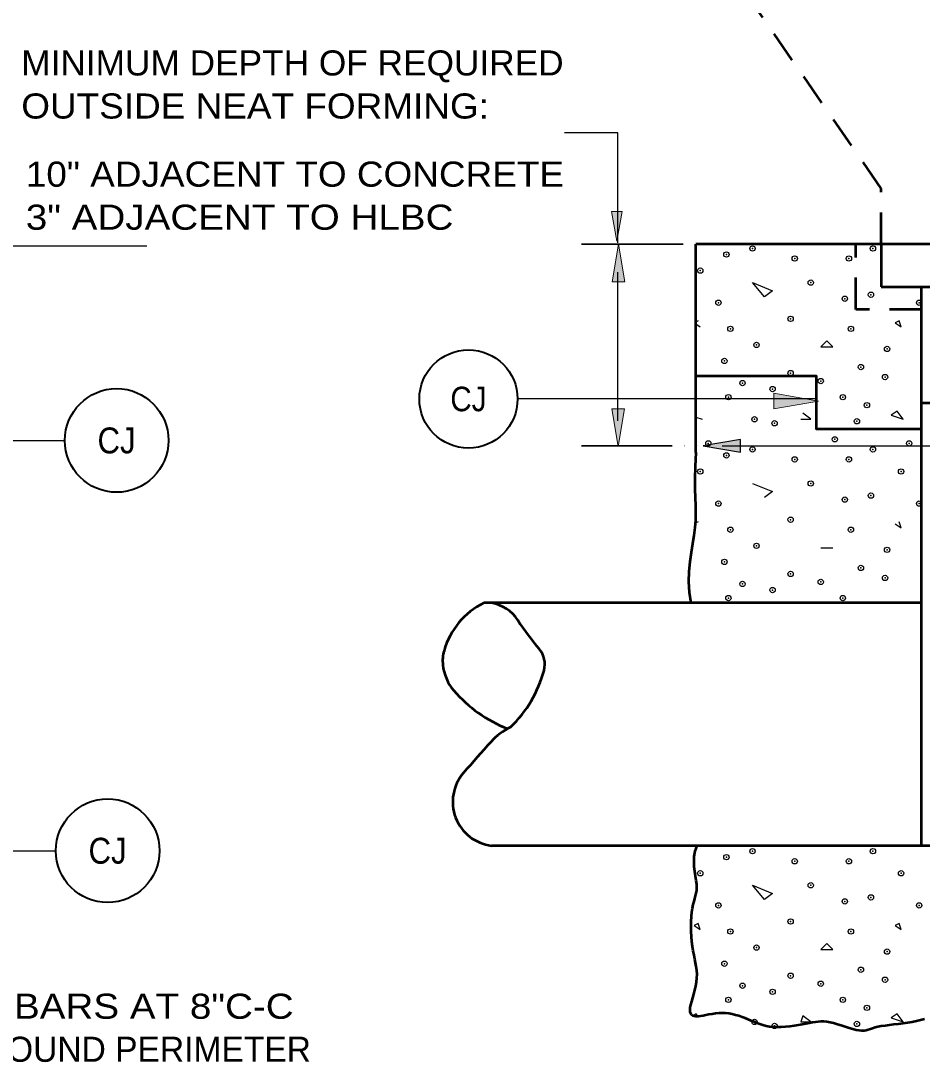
# Model space of a CAD drawing. Extents: x 97.6 to 132.4, y 0.8 to 24.6.
# Drawn here: x 106.12 to 110.61, y 9.9 to 15.08 of the extents above; entities that cross this region are included whole.
import ezdxf

# ---------------------------------------------------------------- set-up
doc = ezdxf.new("R2010")
doc.units = 0
doc.header["$LTSCALE"] = 0.053
doc.header["$PDMODE"] = 32
doc.header["$PDSIZE"] = 0.0265
doc.linetypes.add('MEDIUM_DASHED', pattern=[4.5, 3, -1.5])
for name, color, linetype, lineweight in [('1', 7, 'Continuous', 25), ('2', 7, 'MEDIUM_DASHED', 53), ('3', 7, 'Continuous', 13), ('8', 7, 'Continuous', 13)]:
    doc.layers.add(name, color=color, linetype=linetype, lineweight=lineweight)

msp = doc.modelspace()

# ---------------------------------------------------------------- hatches: boundary and pattern name
at = {"layer": '1'}
for points in [[(109.13058, 13.78567), (109.06808, 13.78567), (109.09933, 13.97317), (109.09933, 13.97317)], [(109.12933, 13.15283), (109.06683, 13.15283), (109.09808, 12.96533), (109.09808, 12.96533)], [(109.70817, 12.93742), (109.70817, 12.99992), (109.52067, 12.96867), (109.52067, 12.96867)]]:
    msp.add_hatch(color=256, dxfattribs=at).paths.add_polyline_path(points)
at = {"layer": '3'}
for points in [[(109.09158, 13.98692), (109.11775, 14.13458), (109.0655, 14.13458), (109.0655, 14.13458)], [(110.09508, 13.19142), (109.87342, 13.15217), (109.87342, 13.23058), (109.87342, 13.23058)]]:
    msp.add_hatch(color=256, dxfattribs=at).paths.add_polyline_path(points)

# ---------------------------------------------------------------- linework, layer by layer
at = {"layer": '1', "lineweight": 35}
for p, q in [((109.42258, 13.97183), (108.91625, 13.97183)), ((109.36675, 12.96783), (108.91625, 12.96783))]:
    msp.add_line(p, q, dxfattribs=at)
at = {"layer": '1', "lineweight": 53}
for p, q in [((114.82267, 13.97183), (109.48508, 13.97183)), ((109.48508, 12.93467), (109.48508, 13.97183)), ((110.40817, 13.97183), (110.40817, 13.75942)), ((110.40817, 13.75942), (112.806, 13.75942)), ((110.608, 10.97842), (110.608, 13.75942)), ((112.60625, 13.18025), (110.608, 13.18025)), ((110.608, 12.18642), (108.42967, 12.18642)), ((108.46667, 10.97842), (110.81542, 10.97842))]:
    msp.add_line(p, q, dxfattribs=at)
at = {"layer": '1'}
for p, q in [((109.09542, 13.83233), (109.09542, 13.26683)), ((109.76717, 13.781), (109.86717, 13.741)), ((109.82725, 13.711), (109.76725, 13.781)), ((109.86717, 13.741), (109.82717, 13.711)), ((109.49725, 13.591), (109.48508, 13.58492)), ((110.47717, 13.581), (110.50717, 13.561)), ((110.49725, 13.591), (110.47725, 13.581)), ((110.50717, 13.561), (110.49717, 13.591)), ((109.48508, 13.57575), (109.50717, 13.561)), ((110.16717, 13.461), (110.13717, 13.491)), ((109.09625, 13.09283), (109.09625, 13.46983)), ((109.48717, 13.141), (109.48508, 13.13958)), ((110.48717, 13.141), (110.45717, 13.121)), ((110.45717, 13.121), (110.51717, 13.101)), ((110.51717, 13.101), (110.48717, 13.141)), ((109.48508, 13.11167), (109.51717, 13.101)), ((109.61608, 12.96783), (113.60525, 12.96783)), ((109.49725, 12.591), (109.48217, 12.5835)), ((110.10717, 12.461), (110.16717, 12.461)), ((109.82725, 10.711), (109.76725, 10.781)), ((109.47717, 10.581), (109.50717, 10.561)), ((109.49725, 10.591), (109.47725, 10.581)), ((109.50717, 10.561), (109.49717, 10.591)), ((110.47717, 10.581), (110.50717, 10.561)), ((110.49725, 10.591), (110.47725, 10.581)), ((110.50717, 10.561), (110.49717, 10.591)), ((110.13717, 10.491), (110.10717, 10.461)), ((110.16717, 10.461), (110.13717, 10.491)), ((110.10717, 10.461), (110.16717, 10.461)), ((109.48717, 10.141), (109.472, 10.13083)), ((109.49683, 10.12817), (109.48717, 10.141)), ((110.01725, 10.131), (110.00725, 10.101)), ((110.05717, 10.101), (110.01717, 10.131)), ((110.48717, 10.141), (110.45717, 10.121)), ((110.45717, 10.121), (110.51717, 10.101)), ((110.51717, 10.101), (110.48717, 10.141)), ((110.00717, 10.101), (110.05717, 10.101))]:
    msp.add_line(p, q, dxfattribs=at)
at = {"layer": '1', "lineweight": 13}
for points in [[(109.13058, 13.78567), (109.06808, 13.78567), (109.09933, 13.97317), (109.09933, 13.97317)], [(109.12933, 13.15283), (109.06683, 13.15283), (109.09808, 12.96533), (109.09808, 12.96533)]]:
    msp.add_lwpolyline(points, close=True, dxfattribs=at)
at = {"layer": '1'}
for points in [[(110.13717, 13.491), (110.10717, 13.461), (110.16717, 13.461)], [(110.00717, 13.101), (110.05717, 13.101), (110.01717, 13.131)], [(109.76717, 12.781), (109.86717, 12.741), (109.82717, 12.711)], [(110.47717, 12.581), (110.50717, 12.561), (110.49717, 12.591)], [(109.76717, 10.781), (109.86717, 10.741), (109.82717, 10.711)]]:
    msp.add_lwpolyline(points, dxfattribs=at)
at = {"layer": '1', "lineweight": 53}
for points in [[(110.608, 13.05175), (110.08567, 13.05175), (110.08567, 13.31492), (109.48508, 13.31492)], [(109.48508, 12.93467), (109.48125, 12.86525), (109.47992, 12.80592), (109.48025, 12.755), (109.4815, 12.71058), (109.48292, 12.67092), (109.48375, 12.634), (109.48325, 12.59817), (109.48067, 12.5615), (109.4755, 12.5225), (109.46867, 12.48108), (109.46142, 12.43717), (109.45492, 12.39108), (109.45025, 12.34275), (109.44875, 12.2925), (109.45158, 12.24033), (109.45992, 12.18642)], [(109.46925, 10.13192), (109.4635, 10.13625), (109.45942, 10.14233), (109.45708, 10.15033), (109.45633, 10.16033), (109.45742, 10.17242), (109.46017, 10.18692), (109.46425, 10.20308), (109.46917, 10.22092), (109.4745, 10.23992), (109.47983, 10.25958), (109.4845, 10.27975), (109.48825, 10.29992), (109.4905, 10.31967), (109.49092, 10.33883), (109.48975, 10.35758), (109.48733, 10.37617), (109.484, 10.39492), (109.48008, 10.41408), (109.476, 10.434), (109.472, 10.455), (109.46842, 10.47725), (109.46567, 10.50092), (109.46367, 10.52575), (109.46242, 10.551), (109.46208, 10.5765), (109.46242, 10.60125), (109.46367, 10.62508), (109.46567, 10.64733), (109.46842, 10.66733), (109.472, 10.68508), (109.476, 10.70067), (109.48008, 10.71492), (109.48392, 10.72833), (109.48717, 10.74167), (109.4895, 10.75542), (109.4905, 10.77042), (109.48983, 10.787), (109.48733, 10.80583), (109.48383, 10.82675), (109.48008, 10.84942), (109.47717, 10.8735), (109.47583, 10.89875), (109.47717, 10.92483), (109.48192, 10.9515), (109.49108, 10.97833)], [(110.6245, 10.11517), (110.60408, 10.10992), (110.58317, 10.10508), (110.5615, 10.1005), (110.53892, 10.09675), (110.51583, 10.0935), (110.49267, 10.09058), (110.46992, 10.08783), (110.448, 10.08525), (110.42725, 10.08242), (110.40833, 10.07958), (110.39158, 10.07633), (110.37725, 10.07258), (110.36492, 10.06867), (110.354, 10.06483), (110.34383, 10.06133), (110.33392, 10.05858), (110.32342, 10.05683), (110.312, 10.05642), (110.29883, 10.05758), (110.2835, 10.0605), (110.26642, 10.06492), (110.248, 10.0705), (110.22875, 10.07658), (110.20917, 10.08283), (110.18975, 10.08883), (110.17092, 10.09425), (110.15333, 10.09842), (110.13708, 10.10117), (110.12217, 10.10258), (110.10792, 10.10275), (110.09408, 10.10192), (110.08008, 10.10017), (110.06567, 10.09767), (110.05025, 10.09467), (110.03342, 10.0915), (110.015, 10.088), (109.99517, 10.0845), (109.97433, 10.08125), (109.953, 10.07842), (109.93142, 10.07617), (109.91017, 10.07467), (109.88958, 10.07425), (109.87, 10.07492), (109.85183, 10.07692), (109.83492, 10.08008), (109.819, 10.08425), (109.80383, 10.08925), (109.78908, 10.09483), (109.77467, 10.10092), (109.76025, 10.10708), (109.74558, 10.11342), (109.73042, 10.1195), (109.71492, 10.12533), (109.699, 10.13075), (109.68275, 10.1355), (109.66625, 10.1395), (109.64958, 10.1425), (109.63275, 10.1445), (109.61583, 10.14517), (109.599, 10.1445), (109.58225, 10.14267), (109.56583, 10.14025), (109.55, 10.13733), (109.53492, 10.13433), (109.52067, 10.13158), (109.50758, 10.12942), (109.49575, 10.12808), (109.48542, 10.12792), (109.4765, 10.12917), (109.46925, 10.13192)]]:
    msp.add_lwpolyline(points, dxfattribs=at)
at = {"layer": '1'}
msp.add_lwpolyline([(109.70817, 12.93742), (109.70817, 12.99992), (109.52067, 12.96867), (109.52067, 12.96867)], close=True, dxfattribs=at)
at = {"layer": '1', "lineweight": 40}
for centre, radius in [((108.35267, 13.20192), 0.24435), ((106.6005, 12.9955), 0.258), ((106.55567, 10.95317), 0.258)]:
    msp.add_circle(centre, radius, dxfattribs=at)
at = {"layer": '1', "lineweight": 53}
for centre, radius, start, end in [((108.59767, 11.84425), 0.38117, 116.14592, 164.15958), ((108.43675, 11.99667), 0.19207, 32.63151, 81.05859), ((109.66167, 12.78092), 1.26237, 212.63151, 220.71854), ((108.40983, 11.89758), 0.18595, 164.15958, 185.90069), ((108.61642, 11.88125), 0.11677, 345.03208, 40.71854), ((108.45708, 11.90242), 0.23343, 185.90069, 220.49751), ((108.14075, 12.00842), 0.60906, 313.76673, 345.03207), ((108.78783, 12.18492), 0.66843, 220.49751, 248.93777), ((108.6965, 11.28808), 0.31101, 115.60308, 138.13536), ((118.47783, 2.52267), 13.44517, 138.13536, 139.01591), ((108.49408, 11.1965), 0.21984, 139.01591, 262.82211)]:
    msp.add_arc(centre, radius, start, end, dxfattribs=at)
at = {"layer": '1'}
for p in [(109.76717, 13.951), (110.36717, 13.951), (109.63717, 13.921), (109.97717, 13.901), (110.24717, 13.901), (109.50717, 13.841), (110.05717, 13.781), (109.59717, 13.681), (110.22717, 13.701), (110.35717, 13.721), (110.59717, 13.681), (109.95717, 13.601), (109.65717, 13.551), (110.25717, 13.551), (109.78717, 13.471), (110.43717, 13.451), (109.62717, 13.391), (110.30717, 13.361), (109.95717, 13.331), (110.42717, 13.311), (109.71717, 13.281), (110.10717, 13.291), (109.64717, 13.211), (109.86717, 13.251), (110.21717, 13.211), (110.33717, 13.171), (109.77717, 13.101), (109.87717, 13.081), (110.28717, 13.091), (110.17717, 13.001), (109.54717, 12.981), (109.76717, 12.951), (110.36717, 12.951), (110.54717, 12.981), (109.63717, 12.921), (109.97717, 12.901), (110.24717, 12.901), (109.50717, 12.841), (110.50717, 12.841), (110.05717, 12.781), (110.22717, 12.701), (110.35717, 12.721), (109.59717, 12.681), (110.59717, 12.681), (109.95717, 12.601), (109.65717, 12.551), (110.25717, 12.551), (109.78717, 12.471), (110.43717, 12.451), (109.62717, 12.391), (109.95717, 12.331), (110.30717, 12.361), (109.71717, 12.281), (110.10717, 12.291), (110.42717, 12.311), (109.86717, 12.251), (109.64717, 12.211), (110.21717, 12.211), (109.76717, 10.951), (110.36717, 10.951), (109.63717, 10.921), (109.97717, 10.901), (110.24717, 10.901), (109.50717, 10.841), (110.50717, 10.841), (110.05717, 10.781), (110.35717, 10.721), (109.59717, 10.681), (110.22717, 10.701), (110.59717, 10.681), (109.95717, 10.601), (109.65717, 10.551), (110.25717, 10.551), (109.78717, 10.471), (110.43717, 10.451), (109.62717, 10.391), (110.30717, 10.361), (109.95717, 10.331), (110.42717, 10.311), (109.71717, 10.281), (109.86717, 10.251), (110.10717, 10.291), (109.64717, 10.211), (110.21717, 10.211), (110.33717, 10.171), (109.77717, 10.101), (109.87717, 10.081), (110.28717, 10.091)]:
    msp.add_point(p, dxfattribs=at)
at = {"layer": '2'}
for points in [[(110.40817, 13.97183), (110.40817, 14.25008), (109.68892, 15.28725), (109.62567, 15.8895)], [(110.608, 13.64792), (110.28117, 13.64792), (110.28117, 13.97183)]]:
    msp.add_lwpolyline(points, dxfattribs=at)
at = {"layer": '3', "lineweight": 25}
for p, q in [((109.09625, 14.52658), (108.83075, 14.52658)), ((109.09625, 13.97842), (109.09625, 14.52658)), ((105.41217, 13.96483), (106.75033, 13.96483)), ((110.08325, 13.20192), (108.597, 13.20192)), ((105.13225, 12.9955), (106.3425, 12.9955)), ((105.44242, 10.95317), (106.29767, 10.95317))]:
    msp.add_line(p, q, dxfattribs=at)
at = {"layer": '3'}
for points in [[(109.09158, 13.98692), (109.11775, 14.13458), (109.0655, 14.13458), (109.0655, 14.13458)], [(110.09508, 13.19142), (109.87342, 13.15217), (109.87342, 13.23058), (109.87342, 13.23058)]]:
    msp.add_lwpolyline(points, close=True, dxfattribs=at)
at = {"layer": '8'}
for p, q in [((109.09625, 13.97183), (109.09633, 13.97183)), ((109.48508, 13.97183), (109.48517, 13.97183)), ((109.42925, 12.96783), (109.42933, 12.96783)), ((110.608, 12.18642), (110.60808, 12.18642))]:
    msp.add_line(p, q, dxfattribs=at)
at = {"layer": '8', "lineweight": 25}
for p, q in [((109.49108, 12.96783), (109.49117, 12.96783)), ((110.608, 12.36558), (110.60808, 12.36558))]:
    msp.add_line(p, q, dxfattribs=at)

# ---------------------------------------------------------------- texts
at = {"layer": '1', "width": 0.9}
for height, p in [(0.1222, (108.2625, 13.14083)), (0.129, (106.50525, 12.931)), (0.129, (106.46042, 10.88867))]:
    msp.add_text('CJ', height=height, dxfattribs=at).set_placement(p)
at = {"layer": '3'}
for s, width, p in [('MINIMUM DEPTH OF REQUIRED', 1.05, (106.12558, 14.81208)), ('OUTSIDE NEAT FORMING:', 1.1, (106.12558, 14.59775)), ('10" ADJACENT TO CONCRETE', 1.1, (106.14808, 14.2585)), ('3" ADJACENT TO HLBC', 1.15, (106.14808, 14.04425)), ('REBARS AT 8"C-C', 1.15, (105.82233, 10.11675))]:
    msp.add_text(s, height=0.125, dxfattribs=dict(at, width=width)).set_placement(p)
msp.add_text('AROUND PERIMETER', height=0.125, dxfattribs=at).set_placement((105.82233, 9.9025))

doc.saveas('drawing.dxf')
